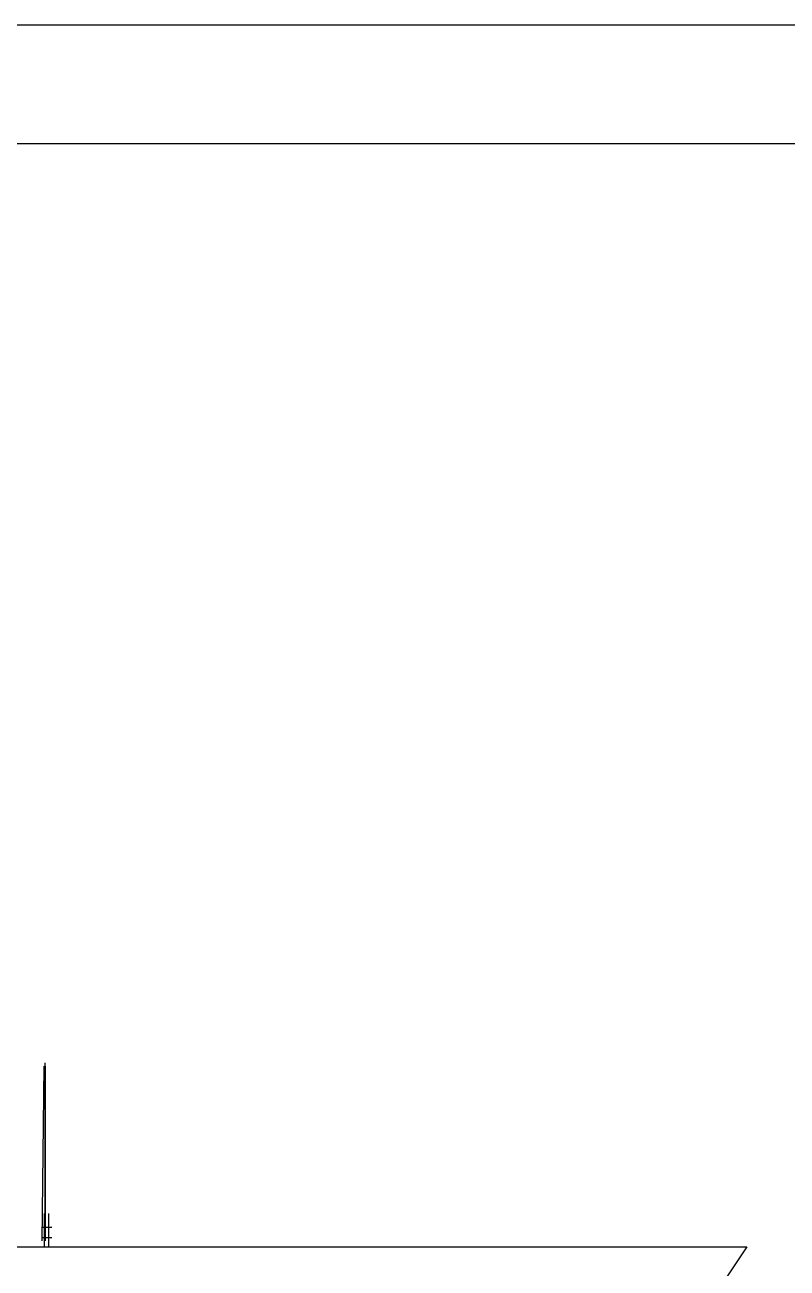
# Model space of a CAD drawing. Header units: millimetres. Extents: x 2592 to 2762, y 1632 to 1753.
# Drawn here: x 2742.04 to 2748.45, y 1742.25 to 1752.72 of the extents above; entities that cross this region are included whole.
import ezdxf

# ---------------------------------------------------------------- set-up
doc = ezdxf.new("R2010")
doc.units = ezdxf.units.MM
for name, color, linetype in [('-1', 7, 'Continuous'), ('Hidrolik&PJ', 150, 'Continuous'), ('Layer3', 7, 'Continuous')]:
    doc.layers.add(name, color=color, linetype=linetype)

# ---------------------------------------------------------------- blocks, each defined once
blk = doc.blocks.new('A$C69B8312E')
at = {"layer": 'Hidrolik&PJ'}
for p, q in [((55.03, 11.536), (54.919, 1.029)), ((55.092, 11.732), (55.092, 1.076)), ((55.112, 11.536), (55.112, 1.029)), ((55.065, 2.678), (55.065, 0.667)), ((55.317, 2.678), (55.317, 0.667)), ((54.928, 1.865), (55.52, 1.865)), ((54.921, 1.24), (55.52, 1.24))]:
    blk.add_line(p, q, dxfattribs=at)

msp = doc.modelspace()

# ---------------------------------------------------------------- linework, layer by layer
at = {"layer": '-1', "color": 7}
for points in [[(2761.939, 1631.918), (2591.739, 1631.918), (2591.739, 1752.718), (2761.939, 1752.718)], [(2760.939, 1632.918), (2592.739, 1632.918), (2592.739, 1751.718), (2760.939, 1751.718)]]:
    msp.add_lwpolyline(points, close=True, dxfattribs=at)
at = {"layer": 'Layer3'}
for p, q in [((2728.661, 1742.433), (2748.116, 1742.433)), ((2748.116, 1742.433), (2747.337, 1741.274))]:
    msp.add_line(p, q, dxfattribs=at)

# ---------------------------------------------------------------- block references
at = {"xscale": 0.14, "yscale": 0.14, "zscale": 0.14}
msp.add_blockref('A$C69B8312E', (2734.491, 1742.339), dxfattribs=at)

doc.saveas('drawing.dxf')
